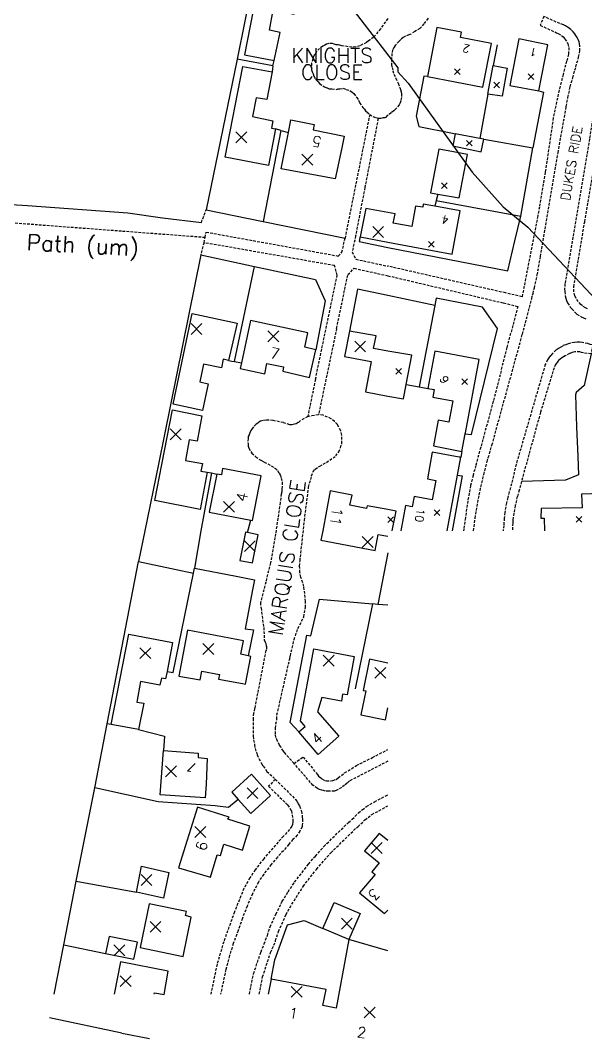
# Model space of a CAD drawing. Extents: x 546784 to 547409, y 221405 to 222038.
# Drawn here: x 546931 to 547037.1, y 221404.6 to 221595.9 of the extents above; entities that cross this region are included whole.
import ezdxf

# ---------------------------------------------------------------- set-up
doc = ezdxf.new("R2010")
doc.units = 0
doc.linetypes.add('xos$0$DASHED', pattern=[0.75, 0.5, -0.25])
doc.layers.get('0').update_dxf_attribs({"color": 252, "linetype": 'CONTINUOUS'})
for name, color, linetype in [('xos$0$G8010001', 252, 'CONTINUOUS'), ('xos$0$G8010021', 252, 'xos$0$DASHED'), ('xos$0$G8010030', 252, 'CONTINUOUS'), ('xos$0$G8010032', 252, 'xos$0$DASHED'), ('xos$0$G8010036', 252, 'xos$0$DASHED'), ('xos$0$G8010321', 252, 'CONTINUOUS'), ('xos$0$G8011000', 252, 'CONTINUOUS'), ('xos$0$G8011006', 252, 'CONTINUOUS'), ('xos$0$G8011009', 252, 'CONTINUOUS'), ('xos$0$G8011361', 252, 'CONTINUOUS')]:
    doc.layers.add(name, color=color, linetype=linetype)
doc.styles.add('xos$0$STANDARD', font='SIMPLEX.SHX')

# ---------------------------------------------------------------- blocks, each defined once
blk = doc.blocks.new('xos$0$BUILDSED')
for p, q in [((-4.08, -4.08), (4.08, 4.08)), ((-4.08, 4.08), (4.08, -4.08))]:
    blk.add_line(p, q)

msp = doc.modelspace()

# ---------------------------------------------------------------- linework, layer by layer
at = {"layer": 'xos$0$G8010001'}
for points in [[(546978.7, 221588.3), (546979.8, 221593.6), (546977.8, 221594), (546978.5, 221597.8), (546982.4, 221597), (546982.7, 221598.1), (546983.3, 221598), (546984.7, 221604.8), (546976.4, 221606.4), (546973.1, 221589.4), (546978.7, 221588.3)], [(547017.85, 221583.3), (547019.45, 221591.55), (547013.65, 221592.65), (547013.8, 221593.65), (547009.2, 221594.55), (547007.45, 221585.3)], [(547030.05, 221591.3), (547024.6, 221592.4), (547022.9, 221583.65), (547028.35, 221582.6)], [(547028.35, 221582.6), (547030.05, 221591.3)], [(546978.3, 221586.2), (546977.3, 221581), (546975.3, 221581.3), (546974.6, 221577.8), (546978.4, 221577), (546978.2, 221575.6), (546978.9, 221575.5), (546977.6, 221568.6), (546969.5, 221570.2), (546972.8, 221587.2), (546978.3, 221586.2)], [(547007.45, 221585.3), (547017.85, 221583.3)], [(546981.33, 221574.79), (546981.8, 221577.2), (546986.2, 221576.3), (546986, 221575.3), (546991.8, 221574.1), (546991.34, 221571.92), (546990.1, 221566.1), (546980, 221568), (546981.33, 221574.79)], [(547009.4, 221563.25), (547013.4, 221562.5), (547014.95, 221570.65), (547011.34, 221571.33), (547009.6, 221571.65), (547008, 221563.5), (547009.4, 221563.25)], [(547000, 221559.8), (546995.9, 221560.5), (546994.8, 221555.2), (547000, 221554.2)], [(547000, 221554.2), (547012.1, 221551.95), (547013.55, 221560.1), (547008.8, 221560.95), (547006.65, 221561.35), (547006.55, 221560.75), (547005.2, 221560.95), (547004.5, 221557.15), (547001, 221557.8), (547001.35, 221559.55), (547000, 221559.8)], [(546970.1, 221532), (546969.1, 221532.2), (546968.8, 221530.6), (546965.4, 221531.3), (546964.7, 221528), (546966.3, 221527.6), (546965.2, 221522.6), (546959.7, 221523.8), (546963.3, 221540.8), (546971.7, 221539), (546970.1, 221532)], [(546986.5, 221534), (546984.4, 221534.5), (546985, 221537.2), (546974.2, 221539.5), (546972.52, 221531.52)], [(547000, 221533.7), (546997.3, 221534.2), (546997.8, 221536.6), (546992.8, 221537.5), (546991.9, 221532.7), (546996.9, 221531.8), (546995.8, 221526.1), (547000, 221525.3)], [(546985.3, 221528.8), (546986.5, 221534)], [(547003.46, 221527.46), (547004.5, 221532.95), (547000, 221533.7)], [(547014.52, 221518.21), (547014.56, 221518.4), (547017.15, 221532.15), (547008.85, 221533.75), (547007.5, 221526.7)], [(546972.52, 221531.52), (546972.3, 221530.5), (546976.9, 221529.5), (546977.3, 221531.4), (546980.4, 221530.8), (546980.3, 221530), (546985.3, 221528.8)], [(547000, 221525.3), (547002.95, 221524.75), (547003.46, 221527.46)], [(547007.5, 221526.7), (547008.7, 221526.5), (547008.45, 221525.1), (547012.2, 221524.4), (547011.45, 221520.4), (547009.45, 221520.8), (547008.55, 221515.95), (547013.9, 221514.9)], [(546966.1, 221511), (546964.8, 221504), (546956.3, 221505.7), (546957.6, 221512.42), (546959.6, 221522.7), (546965.1, 221521.6), (546964.2, 221516.8), (546962.7, 221517.1), (546962, 221513.2), (546965.2, 221512.6), (546964.9, 221511.2), (546966.1, 221511)], [(547013.9, 221514.9), (547014.52, 221518.21)], [(547011.15, 221500), (547013.08, 221510.45), (547013.7, 221513.8), (547013.4, 221513.85), (547008.35, 221514.75), (547007.45, 221509.75), (547009, 221509.45), (547008.3, 221505.8), (547004.95, 221506.4), (547004.6, 221504.5), (547003.35, 221504.75), (547002.45, 221500)], [(546974.29, 221501.96), (546974.6, 221501.9), (546976.2, 221510.3), (546969, 221511.7), (546968.8, 221510.5), (546967.9, 221510.6)], [(546967.9, 221510.6), (546966.5, 221503.5), (546974.29, 221501.96)], [(547000, 221504), (546996.1, 221504.7), (546996, 221504.2), (546992.9, 221504.8), (546993.3, 221506.7), (546989.2, 221507.5), (546987.8, 221500), (546987.4, 221498.2), (546997.6, 221496.3), (546998.2, 221499.3), (547000, 221499)], [(547042, 221507.05), (547036.35, 221506.9), (547036.45, 221504.3), (547028.8, 221504.15), (547028.75, 221502.35), (547029.35, 221502.35), (547029.38, 221500)], [(547000.8, 221500), (547001.55, 221503.7), (547000, 221504)], [(546973.8, 221476.51), (546972.4, 221476.8), (546972.9, 221479.3), (546962.4, 221481.3), (546960.8, 221472.7), (546964.8, 221472), (546965.1, 221473.6), (546968.4, 221473), (546968.2, 221472.1), (546972.73, 221471.3), (546973.3, 221471.2), (546974.3, 221476.4), (546973.8, 221476.51)], [(546948.1, 221463.6), (546951.4, 221480.6), (546959.6, 221479), (546958.57, 221473.59), (546958.3, 221472.2), (546957.5, 221472.3), (546957.2, 221471), (546953.6, 221471.7), (546952.9, 221467.8), (546954.2, 221467.6), (546953.21, 221462.67), (546948.1, 221463.6)], [(546983.3, 221462.2), (546984.5, 221463.2), (546983.6, 221464.3), (546986.1, 221477.8), (546993.7, 221476.4), (546992.4, 221469.2), (546991.5, 221469.3), (546991.3, 221468), (546987.6, 221468.7), (546986.8, 221466), (546990.8, 221461.4), (546986.9, 221458), (546983.3, 221462.2)], [(547000, 221475.15), (546996.59, 221475.85), (546995.4, 221469.99), (546995.86, 221469.9), (546994.95, 221465.44), (546999.55, 221464.5), (547000, 221466.71)], [(546957.9, 221458.7), (546964.4, 221458.2), (546964.4, 221457.4), (546966.1, 221457.2), (546965.9, 221452.4), (546965.7, 221449.8), (546957.3, 221450.4), (546957.9, 221458.7)], [(546966.7, 221434.9), (546968, 221439.1), (546968.6, 221439), (546969.2, 221441.1), (546972.7, 221440), (546974.1, 221444.5), (546970, 221445.8), (546970.2, 221446.2), (546964.3, 221448.1), (546960.7, 221436.7), (546966.7, 221434.9)], [(547000, 221441.8), (546998.4, 221443.1), (546995.6, 221439.9), (546998.4, 221437.6), (546997, 221435.9), (546997.6, 221435.4), (546994.7, 221432), (546999.4, 221428.1), (547000, 221428.73)], [(546961.6, 221420), (546963.1, 221427.4), (546962, 221427.7), (546962.2, 221428.5), (546955.2, 221429.9), (546953.5, 221421.7), (546961.6, 221420)], [(546987.8, 221425.3), (546989.9, 221430.2), (546994.8, 221428.1), (546992.7, 221423.2)], [(546992.7, 221423.2), (546987.8, 221425.3)], [(546956.16, 221412.95), (546956.2, 221413.2), (546958, 221412.9), (546958.8, 221417.3), (546949.8, 221419), (546948.64, 221412.95)], [(546978.1, 221415.8), (546977.54, 221412.95)], [(546990.3, 221410.3), (546987.8, 221410.8), (546988.4, 221413.8), (546978.1, 221415.8)], [(546950.1, 221405.6), (546955.3, 221404.6)]]:
    msp.add_lwpolyline(points, dxfattribs=at)
at = {"layer": 'xos$0$G8010021'}
for points in [[(547000, 221596.2), (546998.6, 221594.3), (546997.7, 221593.1), (546997.3, 221592.7), (546996.7, 221592.2), (546996.4, 221592), (546996, 221591.7), (546994.8, 221591.1), (546994, 221590.9), (546993.3, 221590.8), (546991.4, 221591.1), (546991, 221591.2), (546990.7, 221591.3), (546990.3, 221591.3), (546989.9, 221591.4), (546989.6, 221591.5), (546988.9, 221591.5), (546988.5, 221591.4), (546988.2, 221591.2), (546987.8, 221591), (546987.2, 221590.6), (546986.6, 221590), (546986.4, 221589.6), (546986.2, 221589.3), (546986, 221588.9), (546985.9, 221588.6), (546985.7, 221587.8), (546985.7, 221586.6), (546985.8, 221586.2), (546986, 221585.8), (546986.1, 221585.4)], [(547007.55, 221596.25), (547006.75, 221595.2), (547006.25, 221594.6), (547006, 221594.35), (547005.05, 221593.75), (547004.3, 221593.3), (547003.95, 221593.15), (547003.3, 221592.9), (547002.9, 221592.65), (547002.45, 221592.3), (547002.1, 221591.95), (547001.6, 221591.4), (547001.4, 221591.15), (547001.2, 221590.85), (547000.9, 221590.3), (547000.75, 221589.65), (547000.7, 221588.65), (547000.7, 221587.6), (547000.8, 221587), (547000.95, 221586.4), (547001.15, 221585.75), (547001.5, 221585), (547001.95, 221584.05), (547002.25, 221583.25), (547002.4, 221582.9), (547002.5, 221582.4), (547002.55, 221582.05), (547002.55, 221581.35), (547002.45, 221580.75), (547002.3, 221580.4), (547002.15, 221580), (547001.4, 221579.1), (547001.1, 221578.85), (547000.65, 221578.5), (547000.1, 221578), (547000, 221578.04)], [(547035.9, 221591.85), (547035.75, 221592.25), (547035.55, 221592.65), (547035.3, 221593), (547035.1, 221593.35), (547034.8, 221593.7), (547034.4, 221594.1), (547034.05, 221594.4), (547033.7, 221594.6), (547033.35, 221594.85), (547032.95, 221595.05), (547032.3, 221595.25), (547029.3, 221596.6)], [(547027.25, 221544.58), (547027.5, 221545.6), (547028.05, 221548.05), (547028.65, 221551.5), (547031.95, 221571), (547033.5, 221579.7), (547033.8, 221581.4), (547034.25, 221583.4), (547034.7, 221585.1), (547035.3, 221587.15), (547035.8, 221588.95), (547036, 221589.75), (547036.05, 221590.15), (547036.05, 221591), (547036, 221591.45), (547035.9, 221591.85)], [(547042.5, 221589.5), (547040.8, 221585.05), (547040.15, 221583.2), (547039.5, 221581.15), (547039.05, 221579.6), (547038.65, 221578), (547038.3, 221576.45), (547037.85, 221573.6), (547033.25, 221546.35), (547033.15, 221545.45), (547033.2, 221544.95), (547033.3, 221544.15), (547033.4, 221543.7), (547033.55, 221543.25), (547033.75, 221542.8)], [(546986.1, 221585.4), (546986.4, 221584.9), (546986.7, 221584.6), (546986.9, 221584.3), (546987.2, 221584), (546988.1, 221583.4), (546988.6, 221583.2), (546989, 221583), (546989.5, 221583), (546990.4, 221582.9), (546990.7, 221583), (546991, 221583), (546991.6, 221583.1), (546992.2, 221582.9), (546992.9, 221582.7), (546993.3, 221582.4), (546993.6, 221582.1), (546994.2, 221581.4), (546994.5, 221580.9), (546994.7, 221580.4), (546995.3, 221579.5), (546995.6, 221579.2), (546995.8, 221578.9), (546996.1, 221578.6), (546996.6, 221578.2)], [(546996.6, 221578.2), (546997.2, 221577.8), (546997.8, 221577.6), (546998.2, 221577.5)], [(546998.2, 221577.5), (546998.8, 221577.5), (546999.2, 221577.6), (546999.5, 221577.6), (546999.7, 221577.7), (547000, 221578.04)], [(547025.27, 221536.92), (547025.85, 221539.05), (547027, 221543.55), (547027.25, 221544.58)], [(547033.75, 221542.8), (547034.25, 221542), (547034.55, 221541.65), (547035.15, 221541), (547035.5, 221540.7)], [(547035.5, 221540.7), (547036.3, 221540.2), (547036.7, 221540), (547037.35, 221539.75)], [(547016.1, 221500), (547016.4, 221502.35), (547017.15, 221506.75), (547018, 221510.55), (547018.65, 221513), (547019.55, 221516.1), (547025.27, 221536.92)], [(547033.85, 221535.1), (547033.4, 221534.95), (547032.9, 221534.75), (547032.45, 221534.5), (547032.05, 221534.25)], [(547038.45, 221534.9), (547038, 221535), (547037.55, 221535.15), (547036.55, 221535.35), (547036.05, 221535.4), (547035.55, 221535.4), (547035.05, 221535.35), (547034.35, 221535.25), (547033.85, 221535.1)], [(547032.05, 221534.25), (547031.6, 221533.95), (547030.9, 221533.3), (547030.55, 221532.9), (547030.25, 221532.5), (547030, 221532.1), (547029.55, 221531.25), (547024.3, 221513.2), (547022.8, 221507.3), (547022.5, 221506.25), (547022.25, 221505.25), (547021.95, 221503.4), (547021.85, 221502.35), (547021.75, 221501), (547021.65, 221500)], [(546984.96, 221521.44), (546983.6, 221520.7), (546983.2, 221520.3), (546982.8, 221520.1), (546982.5, 221520), (546982, 221519.9), (546981.6, 221519.9), (546980.4, 221520.3), (546978.5, 221520.7), (546977.2, 221520.8), (546976.6, 221520.7), (546976.1, 221520.6), (546975.8, 221520.4), (546975.6, 221520.2), (546975.3, 221520), (546974.8, 221519.5), (546974.5, 221519.1), (546974.3, 221518.8), (546974.1, 221518.4), (546974, 221518), (546973.8, 221517.7), (546973.8, 221517.3), (546973.7, 221516.6), (546973.8, 221516.3), (546973.8, 221515.9), (546973.9, 221515.5), (546974.5, 221514.6), (546975.2, 221513.9), (546975.9, 221513.4), (546976.3, 221513.2), (546976.8, 221512.9), (546978.1, 221512.2), (546978.9, 221511.7), (546979.3, 221511.3), (546979.6, 221510.8), (546979.8, 221510.5), (546980, 221509.9), (546980.2, 221509.1), (546980.2, 221508.3), (546980.1, 221507.8), (546980.1, 221507.3), (546980, 221506.9), (546979.8, 221505.3), (546978.93, 221499.44), (546978, 221493.95), (546977.09, 221490.37)], [(546980.62, 221458.33), (546980.4, 221458.6), (546979.9, 221459.4), (546979.7, 221459.7), (546979.3, 221460.5), (546979, 221461.2), (546978.9, 221461.8), (546978.9, 221462.9), (546979, 221463.7), (546979.2, 221464.6), (546979.2, 221465.4), (546981.58, 221475.95), (546981.71, 221476.5), (546982.41, 221479.56), (546983.14, 221481.66), (546984.24, 221483.81), (546984.54, 221485.57), (546984.57, 221486.69), (546984.25, 221489.52), (546983.7, 221491.27), (546983.48, 221492.16), (546983.45, 221493.35), (546983.52, 221494.32), (546984.36, 221501.92), (546985.14, 221508.2), (546985.69, 221510.29), (546985.97, 221511.12), (546986.37, 221511.59), (546987.22, 221512.14), (546988.48, 221512.84), (546990.23, 221514.04), (546990.79, 221514.81), (546991.14, 221515.56), (546991.36, 221516.36), (546991.39, 221517.97), (546991.18, 221518.79), (546990.55, 221519.94), (546990, 221520.54), (546989.36, 221521.04), (546987.84, 221521.7), (546987, 221521.82)], [(546984.96, 221521.44), (546985.76, 221521.66), (546987, 221521.82)], [(546977.09, 221490.37), (546976.1, 221486.5), (546976.1, 221485.8), (546976.2, 221485.5), (546976.7, 221481.8), (546976.7, 221481.1), (546976.8, 221480.4), (546976.8, 221479.5), (546977, 221479.1), (546977.1, 221478.8), (546977.2, 221478.3), (546977.2, 221477.7), (546977.1, 221477.5), (546975, 221466.6), (546974.8, 221465.7), (546974.7, 221464.7), (546974.7, 221461.4), (546974.8, 221460.7), (546975, 221459.8), (546975.1, 221459.1), (546975.5, 221457.9), (546975.8, 221457.2), (546976.3, 221456.3), (546976.6, 221455.8), (546977.3, 221454.8), (546978.9, 221453.3)], [(546982.4, 221456.3), (546980.9, 221458), (546980.62, 221458.33)], [(546988.9, 221451.1), (546988.3, 221451.1), (546987.9, 221451.2), (546987.6, 221451.3), (546987.2, 221451.4), (546986.8, 221451.6), (546985.9, 221452.2), (546985.5, 221452.7), (546982.4, 221456.3)], [(547000, 221456.7), (546992.8, 221453), (546992.4, 221452.6), (546991.9, 221452.2), (546990.7, 221451.4), (546990.4, 221451.3), (546990, 221451.1), (546988.9, 221451.1)], [(546978.9, 221453.3), (546982.7, 221449.5), (546982.9, 221449.2), (546983.2, 221448.7), (546983.4, 221448.3), (546983.8, 221447.3), (546983.9, 221446.6), (546983.9, 221446.2), (546984, 221445.8)], [(546988.56, 221441.24), (546992.6, 221445.2), (546993.3, 221445.8), (546994.5, 221447), (546995.2, 221447.6), (546996, 221448.2), (546997.5, 221449.1), (546999.6, 221450.2), (547000, 221450.4)], [(546984, 221445.8), (546984, 221445.1), (546983.9, 221444.7), (546983.9, 221444.4), (546983.5, 221443.6), (546983, 221442.8), (546982.2, 221442), (546981.4, 221441.1), (546980.4, 221439.9), (546979.3, 221438.7), (546978.1, 221437.3), (546976.7, 221435.5), (546975.7, 221434), (546974.6, 221431.8), (546973.6, 221429.5), (546972.7, 221427.2), (546971.9, 221424.9), (546971, 221422.5), (546970.3, 221420.2), (546969.6, 221417.6), (546968.62, 221412.95)], [(546974.02, 221412.95), (546974.8, 221416.8), (546976.2, 221420.9), (546976.8, 221422.4), (546977.4, 221424), (546977.9, 221425.6), (546979, 221428), (546980.2, 221430.4), (546981.3, 221432.2), (546982.5, 221434), (546983.9, 221435.8), (546985.1, 221437.4), (546986.4, 221438.9), (546988, 221440.7), (546988.56, 221441.24)]]:
    msp.add_lwpolyline(points, dxfattribs=at)
at = {"layer": 'xos$0$G8010030'}
for points in [[(547000, 221648.3), (546994.1, 221649.5), (546985.9, 221651.2), (546983.3, 221640.6), (546980.1, 221628), (546977.6, 221617.8), (546977.5, 221617.2), (546971.7, 221588.6), (546965.9, 221560.3), (546976.6, 221558.1), (546991.97, 221554.97)], [(547020.55, 221591.25), (547019.75, 221587.4)], [(546978.4, 221587.3), (546971.7, 221588.6)], [(546978.4, 221587.3), (546978.7, 221588.3)], [(546978.4, 221587.3), (546978.3, 221586.2)], [(547019.75, 221587.4), (547022.4, 221586.9), (547021.45, 221581.6), (547018.75, 221582)], [(547018.75, 221582), (547018.95, 221583.09), (547019.75, 221587.4)], [(547007.45, 221585.3), (547006.75, 221585.4), (547005.3, 221577.9), (547005.8, 221575.9)], [(547028.35, 221582.6), (547029.25, 221582.4), (547027.2, 221571.95)], [(547018.75, 221582), (547017.3, 221573.7)], [(546979.9, 221575.2), (546976.6, 221558.1)], [(546979.9, 221575.2), (546978.9, 221575.5)], [(546979.9, 221575.2), (546981.33, 221574.79)], [(547005.8, 221575.9), (547012.14, 221574.65), (547012.65, 221574.55)], [(547017.3, 221573.7), (547012.65, 221574.55), (547012.2, 221572.3), (547017.55, 221571.2), (547018.05, 221573.55), (547017.3, 221573.7)], [(547018.05, 221573.55), (547027.2, 221571.95)], [(547024.95, 221559.1), (547027.2, 221571.95)], [(546917, 221562), (546932.4, 221561.1), (546951.2, 221559.7), (546957.7, 221558.8), (546965, 221557.9)], [(547009.4, 221563.25), (547009.1, 221562), (547008.8, 221560.95)], [(547009.1, 221562), (547024.95, 221559.1)], [(547022.55, 221548.8), (547023.85, 221554.45), (547024.95, 221559.1)], [(546994.8, 221555.2), (546994.76, 221555.04), (546994.6, 221554.3), (547000, 221553.23)], [(547000, 221553.23), (547022.55, 221548.8)], [(546964.9, 221551.8), (546956.94, 221512.53), (546954.4, 221500), (546953.2, 221494.2)], [(546964.9, 221551.8), (546975, 221549.63), (546986.43, 221547.17), (546988.25, 221543.2), (546986.5, 221534)], [(546971.24, 221531.77), (546975, 221549.63)], [(547000, 221544.17), (546994.33, 221545.36), (546992.8, 221537.5)], [(547008.8, 221542.32), (547000, 221544.17)], [(547008.8, 221542.32), (547005.86, 221527.01)], [(547020.59, 221537.96), (547017.8, 221542), (547009.06, 221543.66), (547008.8, 221542.32)], [(547014.52, 221518.21), (547015.68, 221518.06), (547020.59, 221537.96)], [(547038.15, 221533.2), (547036.85, 221527.3), (547035.35, 221525.95), (547035.2, 221525.55), (547035.43, 221519.54), (547035.65, 221513.95), (547035.8, 221510.5), (547033.35, 221509.5), (547025.08, 221509.24)], [(546970.1, 221532), (546970.75, 221531.87), (546971.24, 221531.77)], [(546971.24, 221531.77), (546972.52, 221531.52)], [(547003.46, 221527.46), (547005.86, 221527.01)], [(547005.86, 221527.01), (547007.5, 221526.7)], [(547013.9, 221514.9), (547013.7, 221513.8)], [(546966.9, 221510.9), (546964.9, 221500), (546963.7, 221493)], [(546966.1, 221511), (546966.9, 221510.9), (546967.9, 221510.6)], [(547013.08, 221510.45), (547013.98, 221510.29), (547012.08, 221500)], [(546973.68, 221499.66), (546974.29, 221501.96)], [(546973.68, 221499.66), (546973.29, 221499.74), (546972.21, 221494.44), (546974.61, 221493.95), (546975.69, 221499.26), (546973.68, 221499.66)], [(547000, 221495.83), (546998.11, 221486.17)], [(546945, 221451.7), (546947.3, 221463.7), (546953.2, 221494.2)], [(546953.2, 221494.2), (546963.5, 221492)], [(546963.5, 221492), (546963.7, 221493)], [(546963.7, 221493), (546971.51, 221491.48), (546975, 221490.8)], [(546958.57, 221473.59), (546959.7, 221473.4), (546963.5, 221492)], [(546975, 221490.8), (546974.6, 221488.9), (546973.2, 221481.6), (546974.8, 221481.4), (546973.8, 221476.51)], [(546981.7, 221464), (546984.8, 221480.4), (546985.56, 221480.24), (546987.2, 221487.16), (546997.11, 221486.26)], [(546997.11, 221486.26), (546993.9, 221470.3)], [(547000, 221486), (546998.11, 221486.17), (546997.11, 221486.26)], [(546983.3, 221462.2), (546981.7, 221464)], [(546948.1, 221463.6), (546947.3, 221463.7)], [(546953.21, 221462.67), (546958.1, 221461.4), (546957.9, 221458.7)], [(546977, 221451.42), (546974.4, 221454.3), (546970.7, 221450.9), (546971.93, 221449.53)], [(546941.5, 221434.2), (546945, 221451.7)], [(546971.93, 221449.53), (546970.1, 221448), (546968.02, 221448.25), (546967.6, 221448.3), (546956.9, 221449.1), (546945, 221451.7)], [(546971.93, 221449.53), (546974.3, 221446.9), (546978, 221450.3), (546977, 221451.42)], [(546952.8, 221432.1), (546953.8, 221437), (546958.9, 221435.8), (546957.9, 221431)], [(546939.2, 221422.2), (546941.5, 221434.2)], [(546941.5, 221434.2), (546952.8, 221432.1)], [(546957.9, 221431), (546952.8, 221432.1)], [(546978.1, 221415.8), (546978.8, 221419.4), (546981.2, 221426), (546984.3, 221426.8), (546987.8, 221425.3)], [(546947.03, 221420.6), (546952.3, 221419.5), (546953, 221422.7), (546947.7, 221423.8), (546947.03, 221420.6)], [(546937.37, 221412.95), (546939.2, 221422.2)], [(546939.2, 221422.2), (546947.03, 221420.6)], [(546992.7, 221423.2), (546990.3, 221410.3)], [(547000, 221421.1), (546992.7, 221423.2)], [(546950.1, 221405.6), (546936.49, 221408.5)]]:
    msp.add_lwpolyline(points, dxfattribs=at)
at = {"layer": 'xos$0$G8010032'}
for points in [[(547029.3, 221596.6), (547028.6, 221594.95), (547031.65, 221593.55)], [(547031.65, 221593.55), (547032, 221593.4), (547032.6, 221593), (547032.9, 221592.75), (547033.25, 221592.35), (547033.65, 221591.75), (547033.8, 221591.45), (547034, 221590.75), (547033.9, 221589.5), (547033.55, 221588.2), (547032.9, 221585.7), (547032.15, 221582.75), (547031.05, 221577.55), (547029.55, 221567.35), (547028.45, 221560.8), (547028.15, 221559.15), (547025.2, 221543.95)], [(546996.6, 221578.2), (546995.13, 221570.83), (546991.97, 221554.97)], [(546998.18, 221577.4), (546995.69, 221564.45)], [(546998.2, 221577.5), (546998.18, 221577.4)], [(547037.45, 221541.65), (547037.1, 221541.85), (547036.55, 221542.25), (547036.25, 221542.5), (547035.75, 221543), (547035.35, 221543.6), (547035.1, 221544.15), (547034.9, 221544.85), (547034.9, 221545.8), (547036.95, 221558.05), (547039.55, 221573.1)], [(546995.69, 221564.45), (546993.95, 221555.4)], [(546965.69, 221555.07), (546912.68, 221559.07)], [(546965.5, 221554.1), (546965.69, 221555.07), (546965.9, 221556.1), (546990.7, 221551.6), (546991.4, 221552.3), (546991.97, 221554.97)], [(546986.42, 221528.45), (546990.5, 221548), (546990, 221549.8), (546965.5, 221554.1)], [(546993.95, 221555.4), (546993.8, 221554.6), (546993.3, 221552.4), (546994, 221551), (547000, 221549.7)], [(546990.39, 221538), (546992.5, 221548.1), (546993.7, 221549.3), (547000, 221547.9)], [(547022.06, 221544.67), (547000, 221549.7)], [(547000, 221547.9), (547021.73, 221542.78)], [(547025.2, 221543.95), (547022.06, 221544.67)], [(547021.73, 221542.78), (547024.4, 221542.15)], [(547024.4, 221542.15), (547022.35, 221534.4), (547019.8, 221524.35), (547016.5, 221512.25), (547016, 221510.4), (547015.55, 221508.5), (547015, 221505.6), (547014.55, 221502.4), (547014.25, 221500.32), (547014.2, 221500)], [(546990.39, 221538), (546987, 221521.82)], [(547038.45, 221534.9), (547038.15, 221533.2), (547036.7, 221533.4), (547036.35, 221533.5), (547036.05, 221533.6), (547035.1, 221533.6), (547034.6, 221533.5), (547034.1, 221533.3), (547033.3, 221532.85), (547033, 221532.65), (547032.65, 221532.45), (547032.35, 221532.25), (547031.95, 221531.85), (547031.7, 221531.55), (547031.5, 221531.25), (547031.2, 221530.6), (547028.65, 221522.25), (547025.08, 221509.24), (547024.65, 221507.65), (547024.3, 221506.4)], [(546986.42, 221528.45), (546984.96, 221521.44)], [(547024.3, 221506.4), (547023.9, 221504.75), (547023.45, 221502), (547023.45, 221501.4), (547023.4, 221500)], [(546982.4, 221456.3), (546984.1, 221457.5), (546986.8, 221454.2), (546987, 221453.9), (546987.4, 221453.6), (546987.6, 221453.4), (546988.2, 221453.1), (546988.5, 221453), (546989.3, 221453), (546989.7, 221453.1), (546990.3, 221453.3), (546990.68, 221453.59), (546991.9, 221454.5), (546994.1, 221455.9), (546997.1, 221457.4), (547000, 221458.9)], [(546978.9, 221453.3), (546977.6, 221452)], [(546977.6, 221452), (546981.2, 221448.5), (546981.6, 221447.9), (546981.91, 221447.36), (546982.2, 221445.6), (546982.2, 221445.3), (546982.1, 221444.8), (546982, 221444.5), (546981.54, 221443.88), (546980.4, 221442.6), (546976.7, 221438.4), (546975.1, 221436.3), (546974.1, 221434.8), (546973, 221432.8), (546971.2, 221428.4)], [(546975.87, 221412.95), (546976.5, 221416.2), (546978, 221420.8), (546978.9, 221422.8), (546978.9, 221423), (546979.5, 221424.7), (546980.9, 221427.9), (546981.6, 221429.2), (546984.1, 221433.2), (546986.6, 221436.4), (546989.3, 221439.5), (546994.1, 221444.2), (546994.4, 221444.4), (546995.7, 221445.7), (546997, 221446.7), (547000, 221448.3)], [(546971.2, 221428.4), (546969.2, 221422.8), (546967.94, 221418.57), (546967.47, 221416.33)], [(546967.47, 221416.33), (546966.77, 221412.95)]]:
    msp.add_lwpolyline(points, dxfattribs=at)
at = {"layer": 'xos$0$G8010036'}
for points in [[(546965, 221557.9), (546965.9, 221560.3)], [(546965.5, 221554.1), (546964.9, 221551.8)]]:
    msp.add_lwpolyline(points, dxfattribs=at)
at = {"layer": 'xos$0$G8011361'}
msp.add_lwpolyline([(546990.28, 221602.03), (547001.88, 221586.92), (547001.89, 221586.2), (547003.81, 221584.07), (547015.85, 221567.34), (547021.65, 221560.84), (547026.25, 221557.04), (547043.07, 221539.15), (547060.84, 221505.85), (547062.66, 221503.99), (547066.62, 221501.01), (547073.2, 221498.3), (547077.03, 221497.59), (547093.6, 221496.33), (547109.95, 221496.58), (547130.25, 221499.09), (547151.82, 221502.02), (547159.86, 221503.74)], dxfattribs=at)

# ---------------------------------------------------------------- block references
at = {"layer": 'xos$0$G8010321'}
for p, xscale, yscale in [((547013.05, 221586.25), 0.13, 0.13), ((547026.85, 221585.3), 0.13, 0.13), ((547020.45, 221583.75), 0.13, 0.13), ((546972.5, 221573.9), 0.25, 0.25), ((547015.3, 221572.8), 0.13, 0.13), ((546984.9, 221569.7), 0.25, 0.25), ((547010.6, 221564.8), 0.13, 0.13), ((546998.2, 221556.1), 0.25, 0.25), ((547008.15, 221553.8), 0.13, 0.13), ((546964.1, 221537.9), 0.25, 0.25), ((546978.5, 221536.5), 0.25, 0.25), ((546994.8, 221534.6), 0.25, 0.25), ((547002.05, 221529.95), 0.13, 0.13), ((547014.45, 221528), 0.13, 0.13), ((546960.2, 221518.1), 0.25, 0.25), ((546970.2, 221504.5), 0.25, 0.25), ((547000.55, 221502.1), 0.13, 0.13), ((547009.25, 221503.4), 0.13, 0.13), ((547035.9, 221502.15), 0.13, 0.13), ((546996.2, 221497.9), 0.25, 0.25), ((546974.1, 221497.1), 0.25, 0.25), ((546954.5, 221477), 0.25, 0.25), ((546966.3, 221477.8), 0.25, 0.25), ((546988.9, 221475.6), 0.25, 0.25), ((546998.6, 221473.3), 0.25, 0.25), ((546959.3, 221454.8), 0.25, 0.25), ((546974.6, 221450.7), 0.25, 0.25), ((546964.8, 221443.4), 0.25, 0.25), ((546997.9, 221440.4), 0.25, 0.25), ((546954.7, 221434.4), 0.25, 0.25), ((546956.4, 221425.6), 0.25, 0.25), ((546992.3, 221426.2), 0.25, 0.25), ((546949.6, 221421.2), 0.25, 0.25), ((546950.8, 221415.4), 0.25, 0.25), ((546982.9, 221413.4), 0.25, 0.25), ((546996.6, 221409.5), 0.25, 0.25)]:
    msp.add_blockref('xos$0$BUILDSED', p, dxfattribs=dict(at, xscale=xscale, yscale=yscale))

# ---------------------------------------------------------------- texts
at = {"layer": 'xos$0$G8011000', "style": 'xos$0$STANDARD'}
for s, p in [('KNIGHTS', (546981.87, 221587.88)), ('CLOSE', (546983.7, 221584.74))]:
    msp.add_text(s, height=2.75, dxfattribs=at).set_placement(p)
for s, height, rotation, p in [('DUKES RIDE', 1.75, 80.3, (547034.15, 221561.9)), ('MARQUIS CLOSE', 2.75, 81.5, (546980.24, 221480.18))]:
    msp.add_text(s, height=height, rotation=rotation, dxfattribs=at).set_placement(p)
at = {"layer": 'xos$0$G8011006', "style": 'xos$0$STANDARD'}
for s, height, rotation, p in [('2', 1.5, 166.8, (547015.5, 221591.15)), ('1', 1.5, 166.7, (547028.1, 221590.5)), ('5', 2, 168.2, (546987.7, 221573.9)), ('4', 1.5, 166.7, (547011.55, 221559)), ('7', 2, 348.1, (546977.78, 221532.5)), ('9', 1.5, 299.4, (547009.64, 221528.57)), ('4', 2, 76.8, (546973.41, 221505.29)), ('11', 2, 261.6, (546989.62, 221504.48)), ('10', 1.5, 260.9, (547005.48, 221504.27)), ('4', 2, 40.6, (546986.7, 221459.7)), ('1', 2, 135.5, (546964.5, 221455.6)), ('6', 2, 74.8, (546965.8, 221439.7)), ('3', 2, 225.3, (546997.3, 221433)), ('1', 2, 351.6, (546981.3, 221408.5)), ('2', 2, 351.6, (546994.1, 221404.9))]:
    msp.add_text(s, height=height, rotation=rotation, dxfattribs=at).set_placement(p)
at = {"layer": 'xos$0$G8011009', "style": 'xos$0$STANDARD'}
msp.add_text('Path (um)', height=3, rotation=357, dxfattribs=at).set_placement((546932.16, 221552.7))

doc.saveas('drawing.dxf')
